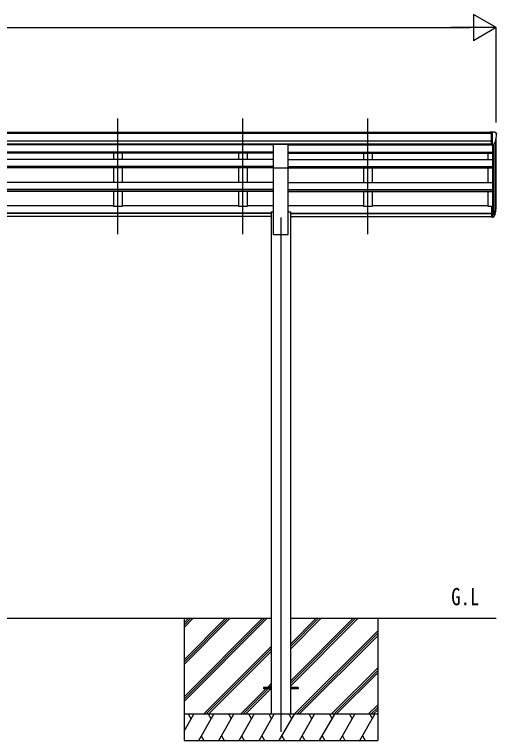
# Model space of a CAD drawing. Units: millimetres, scale not verified. Extents: x -12615 to 12615, y -8910 to 8910.
# Drawn here: x -716 to 2046, y -4915 to -755 of the extents above; entities that cross this region are included whole.
import ezdxf
from ezdxf.enums import TextEntityAlignment as Align

# ---------------------------------------------------------------- set-up
doc = ezdxf.new("R2010")
doc.units = ezdxf.units.MM
doc.header["$LTSCALE"] = 50
for name, color, linetype in [('0-2_USER1', 3, 'Continuous'), ('0-3_YKK_12', 2, 'Continuous'), ('0-4_YKK_13', 4, 'Continuous'), ('0-5_YKK_A1', 4, 'Continuous'), ('0-6_YKK_D', 6, 'Continuous')]:
    doc.layers.add(name, color=color, linetype=linetype)
doc.styles.add('ＭＳ ゴシック', font='')
doc.styles.get('ＭＳ ゴシック').set_extended_font_data('MS Gothic')

msp = doc.modelspace()

# ---------------------------------------------------------------- linework, layer by layer
at = {"layer": '0-3_YKK_12'}
for p, q in [((-123.94, -2012.66), (-123.94, -1350.13)), ((592.06, -2012.66), (592.06, -1350.13)), ((1308.06, -2012.66), (1308.06, -1350.13)), ((810.06, -1918.86), (810.06, -4865))]:
    msp.add_line(p, q, dxfattribs=at)
at = {"layer": '0-4_YKK_13'}
for p, q in [((2017.56, -1428.29), (2007.56, -1428.38)), ((2007.56, -1429.89), (2007.56, -1428.38)), ((2017.56, -1500.27), (2017.56, -1428.29)), ((2036.06, -1428.29), (2017.56, -1428.29)), ((2024.06, -1501.27), (2024.06, -1428.29)), ((2036.06, -1428.29), (2038.39, -1428.43)), ((2039.15, -1428.86), (2043.22, -1434.66)), ((2046.06, -1437.66), (2046.06, -1438.29)), ((2031.68, -1499.46), (2040.96, -1483.4)), ((767.56, -1498.53), (852.56, -1498.53)), ((767.56, -1632.68), (767.56, -1498.53)), ((852.56, -1632.68), (852.56, -1498.53)), ((2017.56, -1500.27), (2024.06, -1500.27)), ((2024.06, -1501.27), (2029.27, -1500.96)), ((767.56, -1632.68), (852.56, -1632.68)), ((2017.56, -1853.57), (2017.56, -1914.63)), ((2017.56, -1853.57), (2024.06, -1853.57)), ((2024.06, -1853.57), (2024.06, -1915.45)), ((2017.56, -1891.88), (2024.06, -1891.88)), ((2017.56, -1897.28), (2024.06, -1897.28)), ((2024.06, -1898.28), (2029.19, -1898.28)), ((2024.06, -1900.28), (2028.9, -1900.28)), ((2030.49, -1897.53), (2040.25, -1879.11)), ((2041.67, -1879.61), (2031.5, -1898.78)), ((2039.08, -1896.46), (2031.5, -1913.95)), ((2017.56, -1914.63), (2024.06, -1914.63)), ((2024.06, -1915.45), (2028.9, -1915.45)), ((710.06, -4610.5), (710.06, -4619.5)), ((755.06, -4610.5), (710.06, -4610.5)), ((910.06, -4610.5), (865.06, -4610.5)), ((910.06, -4610.5), (910.06, -4619.5)), ((755.06, -4619.5), (710.06, -4619.5)), ((910.06, -4619.5), (865.06, -4619.5))]:
    msp.add_line(p, q, dxfattribs=at)
for centre, radius, start, end in [((2038.33, -1429.43), 1, 35, 86.5), ((1844.06, -1438.29), 202, 347.09739, 0), ((2043.06, -1437.66), 3, 0, 87), ((2029.09, -1497.96), 3, 273.5, 330), ((1910.84, -1860.38), 133.22, 344.28698, 356.72013), ((1956.11, -1853.16), 88.05, 342.78929, 2.77608), ((1955.4, -1857.44), 89.07, 345.58812, 5.50424), ((2028.9, -1897.28), 3, 270, 330), ((2029.19, -1896.78), 1.5, 270, 330), ((2028.9, -1912.45), 3, 270, 330)]:
    msp.add_arc(centre, radius, start, end, dxfattribs=at)
at = {"layer": '0-5_YKK_A1'}
for p, q in [((-3697.44, -1429.89), (2017.56, -1429.89)), ((-3697.44, -1435.25), (2017.56, -1435.25)), ((-3697.44, -1478.77), (2017.56, -1478.77)), ((-3697.44, -1496.44), (2017.56, -1496.44)), ((2039.78, -1485.44), (2039.78, -1880)), ((2044.06, -1855.74), (2044.06, -1466.64)), ((767.56, -1498.81), (-2447.44, -1498.81)), ((767.56, -1501.8), (-2447.44, -1501.8)), ((-148.94, -1498.81), (-148.94, -1501.8)), ((-98.94, -1498.81), (-98.94, -1501.8)), ((567.06, -1498.81), (567.06, -1501.8)), ((617.06, -1498.81), (617.06, -1501.8)), ((852.56, -1498.93), (2017.56, -1498.93)), ((852.56, -1501.8), (2024.06, -1501.8)), ((1283.06, -1498.93), (1283.06, -1501.8)), ((1333.06, -1498.93), (1333.06, -1501.8)), ((2024.06, -1500.27), (2024.06, -1853.57)), ((2030.06, -1500.8), (2030.06, -1898)), ((767.56, -1543.79), (-2447.44, -1543.79)), ((767.56, -1545.49), (-2447.44, -1545.49)), ((767.56, -1549.16), (-2447.44, -1549.16)), ((-148.94, -1549.16), (-148.94, -1585.14)), ((-98.94, -1549.16), (-98.94, -1585.14)), ((567.06, -1549.16), (567.06, -1585.14)), ((617.06, -1549.16), (617.06, -1585.14)), ((852.56, -1543.79), (2024.06, -1543.79)), ((852.56, -1545.49), (2024.06, -1545.49)), ((852.56, -1549.16), (2024.06, -1549.16)), ((1283.06, -1549.16), (1283.06, -1585.14)), ((1333.06, -1549.16), (1333.06, -1585.14)), ((1999.06, -1585.14), (1999.06, -1549.16)), ((767.56, -1585.14), (-2447.44, -1585.14)), ((852.56, -1585.14), (2024.06, -1585.14)), ((767.56, -1625.77), (-2447.44, -1625.77)), ((767.56, -1627.44), (-2447.44, -1627.44)), ((767.56, -1634.23), (-2447.44, -1634.23)), ((-148.94, -1634.23), (-148.94, -1718.42)), ((-98.94, -1634.23), (-98.94, -1718.42)), ((567.06, -1634.23), (567.06, -1718.42)), ((617.06, -1634.23), (617.06, -1718.42)), ((767.56, -2015), (767.56, -1632.68)), ((852.56, -1625.77), (2024.06, -1625.77)), ((852.56, -1627.44), (2024.06, -1627.44)), ((852.56, -2015), (852.56, -1632.68)), ((852.56, -1634.23), (2024.06, -1634.23)), ((1283.06, -1634.23), (1283.06, -1718.42)), ((1333.06, -1634.23), (1333.06, -1718.42)), ((1999.06, -1718.42), (1999.06, -1634.23)), ((767.56, -1718.42), (-2447.44, -1718.42)), ((852.56, -1718.42), (2024.06, -1718.42)), ((767.56, -1757.56), (-2447.44, -1757.56)), ((767.56, -1759.24), (-2447.44, -1759.24)), ((767.56, -1768.87), (-2447.44, -1768.87)), ((-148.94, -1768.87), (-148.94, -1854.39)), ((567.06, -1768.87), (567.06, -1854.39)), ((852.56, -1757.56), (2024.06, -1757.56)), ((852.56, -1759.24), (2024.06, -1759.24)), ((852.56, -1768.87), (2024.06, -1768.87)), ((1283.06, -1768.87), (1283.06, -1854.39)), ((1999.06, -1854.39), (1999.06, -1768.87)), ((-814.94, -1849.18), (-148.94, -1849.18)), ((-98.94, -1849.18), (567.06, -1849.18)), ((617.06, -1849.18), (767.56, -1849.18)), ((852.56, -1849.18), (1283.06, -1849.18)), ((1333.06, -1849.18), (1999.06, -1849.18)), ((2017.56, -1854.39), (1999.06, -1854.39)), ((755.06, -1893.48), (-2434.94, -1893.48)), ((755.06, -1894.86), (-2434.94, -1894.86)), ((755.06, -1912.04), (-2434.94, -1912.04)), ((755.06, -1885), (755.06, -4765)), ((755.06, -1885), (767.56, -1885)), ((852.56, -1885), (865.06, -1885)), ((865.06, -1885), (865.06, -4765)), ((865.06, -1893.48), (2017.56, -1893.48)), ((865.06, -1894.86), (2017.56, -1894.86)), ((865.06, -1912.04), (2017.56, -1912.04)), ((767.56, -2015), (852.56, -2015)), ((-2434.94, -4215), (755.06, -4215)), ((255.06, -4215), (255.06, -4915)), ((255.06, -4664.18), (704.24, -4215)), ((255.06, -4678.32), (718.38, -4215)), ((255.06, -4692.46), (732.52, -4215)), ((255.06, -4480.33), (520.39, -4215)), ((255.06, -4466.19), (506.25, -4215)), ((255.06, -4452.05), (492.11, -4215)), ((255.06, -4268.2), (308.26, -4215)), ((255.06, -4254.06), (294.12, -4215)), ((255.06, -4239.91), (279.97, -4215)), ((865.06, -4215), (2044.06, -4215)), ((865.06, -4602.96), (1253.02, -4215)), ((865.06, -4574.68), (1224.74, -4215)), ((865.06, -4588.82), (1238.88, -4215)), ((865.06, -4390.83), (1040.89, -4215)), ((865.06, -4376.69), (1026.75, -4215)), ((865.06, -4362.55), (1012.61, -4215)), ((1365.06, -4215), (1365.06, -4915)), ((886.87, -4765), (1365.06, -4286.81)), ((901.01, -4765), (1365.06, -4300.95)), ((915.15, -4765), (1365.06, -4315.1)), ((366.37, -4765), (755.06, -4376.31)), ((380.51, -4765), (755.06, -4390.45)), ((394.65, -4765), (755.06, -4404.6)), ((1099, -4765), (1365.06, -4498.94)), ((1113.14, -4765), (1365.06, -4513.09)), ((1127.29, -4765), (1365.06, -4527.23)), ((733, -4610.5), (755.06, -4588.44)), ((747.14, -4610.5), (755.06, -4602.58)), ((578.5, -4765), (724, -4619.5)), ((592.64, -4765), (738.14, -4619.5)), ((606.79, -4765), (752.29, -4619.5)), ((1311.13, -4765), (1365.06, -4711.07)), ((1325.27, -4765), (1365.06, -4725.22)), ((1339.42, -4765), (1365.06, -4739.36)), ((1365.06, -4765), (255.06, -4765)), ((255.06, -4860.97), (310.47, -4765)), ((295.47, -4790.98), (280.46, -4765)), ((339.34, -4915), (425.94, -4765)), ((410.94, -4790.98), (395.94, -4765)), ((454.81, -4915), (541.41, -4765)), ((526.41, -4790.98), (511.41, -4765)), ((570.28, -4915), (656.88, -4765)), ((641.88, -4790.98), (626.88, -4765)), ((685.75, -4915), (772.35, -4765)), ((757.35, -4790.98), (742.35, -4765)), ((801.22, -4915), (887.82, -4765)), ((872.82, -4790.98), (857.82, -4765)), ((916.69, -4915), (1003.29, -4765)), ((988.29, -4790.98), (973.29, -4765)), ((1032.16, -4915), (1118.76, -4765)), ((1088.76, -4765), (1103.76, -4790.98)), ((1147.63, -4915), (1234.23, -4765)), ((1204.23, -4765), (1219.23, -4790.98)), ((1263.1, -4915), (1349.7, -4765)), ((1319.7, -4765), (1334.7, -4790.98)), ((354.33, -4889.02), (369.33, -4915)), ((469.8, -4889.02), (484.8, -4915)), ((585.27, -4889.02), (600.27, -4915)), ((700.75, -4889.02), (715.74, -4915)), ((816.22, -4889.02), (831.21, -4915)), ((931.68, -4889.02), (946.68, -4915)), ((1047.15, -4889.02), (1062.15, -4915)), ((1162.62, -4889.02), (1177.62, -4915)), ((1278.09, -4889.02), (1293.09, -4915)), ((255.06, -4915), (1365.06, -4915))]:
    msp.add_line(p, q, dxfattribs=at)
for points in [[(-98.94, -1768.87), (-98.94, -1854.39), (-148.94, -1854.39)], [(617.06, -1768.87), (617.06, -1854.39), (567.06, -1854.39)], [(1333.06, -1768.87), (1333.06, -1854.39), (1283.06, -1854.39)]]:
    msp.add_lwpolyline(points, dxfattribs=at)
at = {"layer": '0-6_YKK_D'}
for p, q in [((2044.06, -829.89), (1914.16, -754.89)), ((1914.16, -754.89), (1914.16, -904.89)), ((-3573.94, -829.89), (1894.06, -829.89)), ((2044.06, -829.89), (1784.25, -829.89)), ((2044.06, -829.89), (1914.16, -904.89)), ((2044.06, -1374.58), (2044.06, -828.89))]:
    msp.add_line(p, q, dxfattribs=at)

# ---------------------------------------------------------------- texts
at = {"layer": '0-2_USER1', "style": 'ＭＳ ゴシック', "width": 0.8}
msp.add_text('G.L', height=98.97, dxfattribs=at).set_placement((1786.55, -4169.73), align=Align.BOTTOM_LEFT)

doc.saveas('drawing.dxf')
